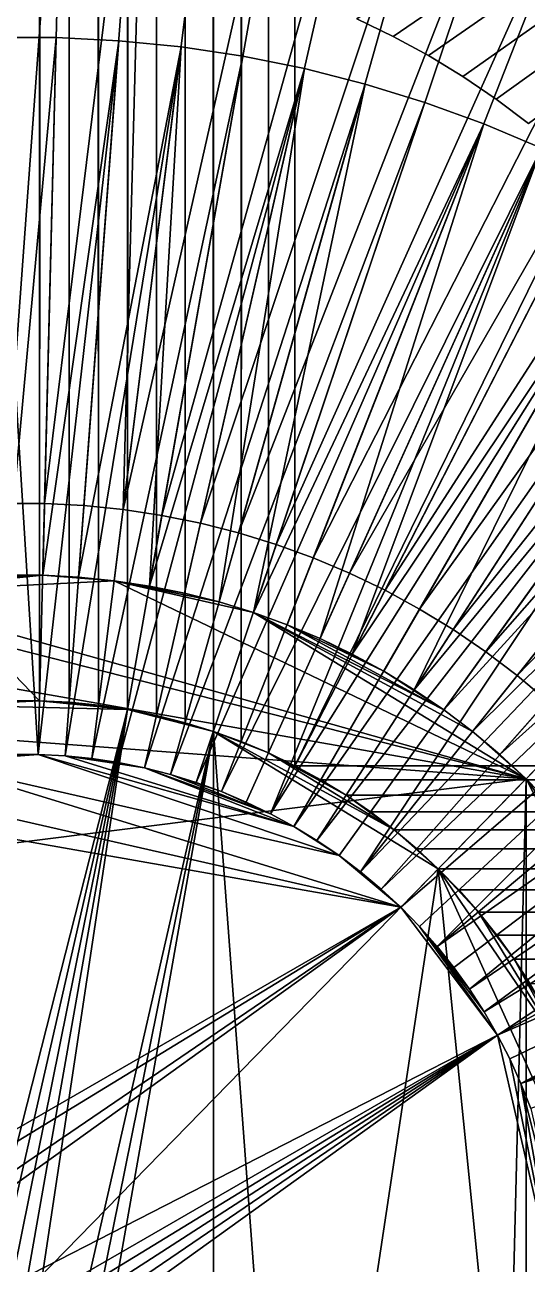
# Model space of a CAD drawing. Header units: millimetres. Extents: x 0 to 520, y -2 to 382.
# Drawn here: x 185 to 186.4, y 37.079 to 40.535 of the extents above; entities that cross this region are included whole.
import ezdxf

# ---------------------------------------------------------------- set-up
doc = ezdxf.new("R2010")
doc.units = ezdxf.units.MM

msp = doc.modelspace()

# ---------------------------------------------------------------- linework, layer by layer
at = {"layer": 'BRASS', "color": 52}
for points in [[(509.2, 369.2, 103), (10.8, 369.2, 103), (10.8, 10.8, 103)], [(509.2, 369.2, 103), (10.8, 10.8, 103), (509.2, 10.8, 103)], [(185.6786, 38.504, 86), (185.7527, 341.5317, 86), (185.7527, 38.4683, 86)], [(185.6786, 341.496, 86), (185.7527, 341.5317, 86), (185.6786, 38.504, 86)], [(185.7527, 341.5317, 86), (334.2473, 341.5317, 86), (185.7527, 38.4683, 86)], [(185.7527, 38.4683, 86), (334.2473, 341.5317, 86), (334.2473, 38.4683, 86)], [(185.6028, 38.5359, 86), (185.6786, 341.496, 86), (185.6786, 38.504, 86)], [(185.6028, 341.4641, 86), (185.6786, 341.496, 86), (185.6028, 38.5359, 86)], [(185.5255, 38.5641, 86), (185.6028, 341.4641, 86), (185.6028, 38.5359, 86)], [(185.5255, 341.4359, 86), (185.6028, 341.4641, 86), (185.5255, 38.5641, 86)], [(185.4469, 341.4117, 86), (185.5255, 341.4359, 86), (185.5255, 38.5641, 86)], [(185.2865, 341.3751, 86), (185.3672, 341.3914, 86), (185.2865, 38.6249, 86)], [(185.2865, 38.6249, 86), (185.3672, 341.3914, 86), (185.3672, 38.6086, 86)], [(185.3672, 341.3914, 86), (185.4469, 341.4117, 86), (185.4469, 38.5883, 86)], [(185.3672, 38.6086, 86), (185.3672, 341.3914, 86), (185.4469, 38.5883, 86)], [(185.4469, 38.5883, 86), (185.4469, 341.4117, 86), (185.5255, 38.5641, 86)], [(185.0411, 341.3505, 86), (185.1233, 341.3546, 86), (185.0411, 38.6495, 86)], [(185.0411, 38.6495, 86), (185.1233, 341.3546, 86), (185.1233, 38.6454, 86)], [(185.1233, 341.3546, 86), (185.2052, 341.3628, 86), (185.2052, 38.6372, 86)], [(185.1233, 38.6454, 86), (185.1233, 341.3546, 86), (185.2052, 38.6372, 86)], [(185.2052, 341.3628, 86), (185.2865, 341.3751, 86), (185.2865, 38.6249, 86)], [(185.2052, 38.6372, 86), (185.2052, 341.3628, 86), (185.2865, 38.6249, 86)], [(38.65, 190, 86), (185.0411, 341.3505, 86), (185.0411, 38.6495, 86)], [(38.6479, 189.9178, 86), (38.65, 190, 86), (185.0411, 38.6495, 86)], [(184.9589, 38.6495, 86), (38.6479, 189.9178, 86), (185.0411, 38.6495, 86)], [(184.9589, 38.6495, 92), (185.0411, 38.6495, 92), (184.7948, 38.6372, 92)], [(185.0411, 38.6495, 92), (185.2865, 38.6249, 92), (184.7948, 38.6372, 92)], [(185.0411, 38.6495, 86), (184.9589, 38.6495, 92), (184.9589, 38.6495, 86)], [(185.0411, 38.6495, 92), (184.9589, 38.6495, 92), (185.0411, 38.6495, 86)], [(185.1233, 38.6454, 86), (185.1233, 38.6454, 92), (185.0411, 38.6495, 86)], [(185.1233, 38.6454, 92), (185.0411, 38.6495, 92), (185.0411, 38.6495, 86)], [(185.1233, 38.6454, 92), (185.2052, 38.6372, 92), (185.0411, 38.6495, 92)], [(185.2052, 38.6372, 92), (185.2865, 38.6249, 92), (185.0411, 38.6495, 92)], [(185.2052, 38.6372, 86), (185.1233, 38.6454, 92), (185.1233, 38.6454, 86)], [(185.2052, 38.6372, 92), (185.1233, 38.6454, 92), (185.2052, 38.6372, 86)], [(184.7948, 38.6372, 92), (185.2865, 38.6249, 92), (184.4745, 35.4359, 92)], [(184.4745, 35.4359, 92), (185.2865, 38.6249, 92), (184.5531, 35.4117, 92)], [(184.5531, 35.4117, 92), (185.2865, 38.6249, 92), (184.6328, 35.3914, 92)], [(184.6328, 35.3914, 92), (185.2865, 38.6249, 92), (184.7135, 35.3751, 92)], [(184.7135, 35.3751, 92), (185.2865, 38.6249, 92), (184.7948, 35.3628, 92)], [(185.2865, 38.6249, 92), (185.5255, 38.5641, 92), (184.7948, 35.3628, 92)], [(185.2865, 38.6249, 86), (185.2052, 38.6372, 92), (185.2052, 38.6372, 86)], [(185.2865, 38.6249, 92), (185.2052, 38.6372, 92), (185.2865, 38.6249, 86)], [(185.3672, 38.6086, 86), (185.3672, 38.6086, 92), (185.2865, 38.6249, 86)], [(185.3672, 38.6086, 92), (185.2865, 38.6249, 92), (185.2865, 38.6249, 86)], [(185.3672, 38.6086, 92), (185.5255, 38.5641, 92), (185.2865, 38.6249, 92)], [(185.4469, 38.5883, 86), (185.3672, 38.6086, 92), (185.3672, 38.6086, 86)], [(185.4469, 38.5883, 92), (185.3672, 38.6086, 92), (185.4469, 38.5883, 86)], [(185.4469, 38.5883, 92), (185.5255, 38.5641, 92), (185.3672, 38.6086, 92)], [(185.5255, 38.5641, 86), (185.4469, 38.5883, 92), (185.4469, 38.5883, 86)], [(185.5255, 38.5641, 92), (185.4469, 38.5883, 92), (185.5255, 38.5641, 86)], [(184.7948, 35.3628, 92), (185.5255, 38.5641, 92), (184.8767, 35.3546, 92)], [(184.8767, 35.3546, 92), (185.5255, 38.5641, 92), (184.9589, 35.3505, 92)], [(184.9589, 35.3505, 92), (185.5255, 38.5641, 92), (185.5255, 35.4359, 92)], [(185.6028, 38.5359, 86), (185.6028, 38.5359, 92), (185.5255, 38.5641, 86)], [(185.6028, 38.5359, 92), (185.5255, 38.5641, 92), (185.5255, 38.5641, 86)], [(185.5255, 35.4359, 92), (185.5255, 38.5641, 92), (185.7527, 35.5317, 92)], [(185.6028, 38.5359, 92), (185.6786, 38.504, 92), (185.5255, 38.5641, 92)], [(185.6786, 38.504, 92), (186.0288, 38.29, 92), (185.5255, 38.5641, 92)], [(185.5255, 38.5641, 92), (186.1521, 38.1812, 92), (185.7527, 35.5317, 92)], [(186.0288, 38.29, 92), (186.1521, 38.1812, 92), (185.5255, 38.5641, 92)], [(185.6786, 38.504, 86), (185.6028, 38.5359, 92), (185.6028, 38.5359, 86)], [(185.6786, 38.504, 92), (185.6028, 38.5359, 92), (185.6786, 38.504, 86)], [(185.7527, 38.4683, 86), (185.7527, 38.4683, 92), (185.6786, 38.504, 86)], [(185.7527, 38.4683, 92), (185.6786, 38.504, 92), (185.6786, 38.504, 86)], [(185.7527, 38.4683, 92), (185.8952, 38.386, 92), (185.6786, 38.504, 92)], [(185.8952, 38.386, 92), (186.0288, 38.29, 92), (185.6786, 38.504, 92)], [(185.7527, 38.4683, 86), (334.2473, 38.4683, 86), (185.825, 38.4289, 86)], [(185.825, 38.4289, 92), (185.7527, 38.4683, 92), (185.825, 38.4289, 86)], [(185.825, 38.4289, 86), (185.7527, 38.4683, 92), (185.7527, 38.4683, 86)], [(185.825, 38.4289, 92), (185.8952, 38.386, 92), (185.7527, 38.4683, 92)], [(185.825, 38.4289, 86), (334.2473, 38.4683, 86), (334.175, 38.4289, 86)], [(185.825, 38.4289, 86), (334.175, 38.4289, 86), (185.8952, 38.386, 86)], [(185.8952, 38.386, 92), (185.825, 38.4289, 92), (185.8952, 38.386, 86)], [(185.8952, 38.386, 86), (185.825, 38.4289, 92), (185.825, 38.4289, 86)], [(185.8952, 38.386, 86), (334.175, 38.4289, 86), (334.1048, 38.386, 86)], [(185.8952, 38.386, 86), (334.1048, 38.386, 86), (185.9632, 38.3397, 86)], [(185.9632, 38.3397, 92), (185.8952, 38.386, 92), (185.9632, 38.3397, 86)], [(185.9632, 38.3397, 86), (185.8952, 38.386, 92), (185.8952, 38.386, 86)], [(185.9632, 38.3397, 92), (186.0288, 38.29, 92), (185.8952, 38.386, 92)], [(185.9632, 38.3397, 86), (334.1048, 38.386, 86), (334.0368, 38.3397, 86)], [(185.9632, 38.3397, 86), (334.0368, 38.3397, 86), (186.0288, 38.29, 86)], [(186.0288, 38.29, 92), (185.9632, 38.3397, 92), (186.0288, 38.29, 86)], [(186.0288, 38.29, 86), (185.9632, 38.3397, 92), (185.9632, 38.3397, 86)], [(186.0288, 38.29, 86), (334.0368, 38.3397, 86), (333.9712, 38.29, 86)], [(186.0288, 38.29, 86), (333.9712, 38.29, 86), (186.0918, 38.2371, 86)], [(186.0918, 38.2371, 92), (186.0288, 38.29, 92), (186.0918, 38.2371, 86)], [(186.0918, 38.2371, 86), (186.0288, 38.29, 92), (186.0288, 38.29, 86)], [(186.0918, 38.2371, 92), (186.1521, 38.1812, 92), (186.0288, 38.29, 92)], [(186.0918, 38.2371, 86), (333.9712, 38.29, 86), (333.9082, 38.2371, 86)], [(186.0918, 38.2371, 86), (333.9082, 38.2371, 86), (186.1521, 38.1812, 86)], [(186.1521, 38.1812, 92), (186.0918, 38.2371, 92), (186.1521, 38.1812, 86)], [(186.1521, 38.1812, 86), (186.0918, 38.2371, 92), (186.0918, 38.2371, 86)], [(186.1521, 38.1812, 86), (333.9082, 38.2371, 86), (333.8479, 38.1812, 86)], [(185.7527, 35.5317, 92), (186.1521, 38.1812, 92), (186.3633, 36.0705, 92)], [(186.1521, 38.1812, 86), (333.8479, 38.1812, 86), (186.2095, 38.1223, 86)], [(186.2095, 38.1223, 92), (186.1521, 38.1812, 92), (186.2095, 38.1223, 86)], [(186.2095, 38.1223, 86), (186.1521, 38.1812, 92), (186.1521, 38.1812, 86)], [(186.264, 38.0606, 92), (186.1521, 38.1812, 92), (186.2095, 38.1223, 92)], [(186.3633, 36.0705, 92), (186.1521, 38.1812, 92), (186.6479, 37.0822, 92)], [(186.6479, 37.0822, 92), (186.1521, 38.1812, 92), (186.5204, 37.6409, 92)], [(186.5204, 37.6409, 92), (186.1521, 38.1812, 92), (186.264, 38.0606, 92)], [(186.2095, 38.1223, 86), (333.8479, 38.1812, 86), (333.7905, 38.1223, 86)], [(186.2095, 38.1223, 86), (333.736, 38.0606, 86), (186.264, 38.0606, 86)], [(186.2095, 38.1223, 86), (333.7905, 38.1223, 86), (333.736, 38.0606, 86)], [(186.264, 38.0606, 92), (186.2095, 38.1223, 92), (186.264, 38.0606, 86)], [(186.264, 38.0606, 86), (186.2095, 38.1223, 92), (186.2095, 38.1223, 86)], [(186.264, 38.0606, 86), (333.736, 38.0606, 86), (186.3153, 37.9963, 86)], [(186.3153, 37.9963, 92), (186.264, 38.0606, 92), (186.3153, 37.9963, 86)], [(186.3153, 37.9963, 86), (186.264, 38.0606, 92), (186.264, 38.0606, 86)], [(186.3633, 37.9295, 92), (186.264, 38.0606, 92), (186.3153, 37.9963, 92)], [(186.5204, 37.6409, 92), (186.264, 38.0606, 92), (186.3633, 37.9295, 92)], [(186.3153, 37.9963, 86), (333.736, 38.0606, 86), (333.6847, 37.9963, 86)], [(186.3153, 37.9963, 86), (333.6847, 37.9963, 86), (186.3633, 37.9295, 86)], [(186.3633, 37.9295, 86), (186.3633, 37.9295, 92), (186.3153, 37.9963, 86)], [(186.3633, 37.9295, 92), (186.3153, 37.9963, 92), (186.3153, 37.9963, 86)], [(186.3633, 37.9295, 86), (333.6847, 37.9963, 86), (333.6367, 37.9295, 86)], [(186.3633, 37.9295, 86), (333.6367, 37.9295, 86), (186.4079, 37.8604, 86)], [(186.4079, 37.8604, 92), (186.3633, 37.9295, 92), (186.4079, 37.8604, 86)], [(186.4079, 37.8604, 86), (186.3633, 37.9295, 92), (186.3633, 37.9295, 86)], [(186.4491, 37.7891, 92), (186.3633, 37.9295, 92), (186.4079, 37.8604, 92)], [(186.5204, 37.6409, 92), (186.3633, 37.9295, 92), (186.4491, 37.7891, 92)], [(186.3633, 36.0705, 92), (186.6479, 37.0822, 92), (186.4866, 36.2841, 92)]]:
    msp.add_3dface(points, dxfattribs=at)
at = {"layer": 'STEEL', "color": 8}
for points in [[(185.9254, 40.5509, 83), (197, 48, 83), (186.0265, 40.5022, 83)], [(197, 48, 86), (185.9254, 40.5509, 86), (186.0265, 40.5022, 86)], [(186.0265, 40.5022, 83), (197, 48, 83), (186.125, 40.4486, 83)], [(197, 48, 86), (186.0265, 40.5022, 86), (186.125, 40.4486, 86)], [(186.125, 40.4486, 83), (197, 48, 83), (186.2207, 40.3901, 83)], [(197, 48, 86), (186.125, 40.4486, 86), (186.2207, 40.3901, 86)], [(186.2207, 40.3901, 83), (197, 48, 83), (186.3134, 40.3269, 83)], [(197, 48, 86), (186.2207, 40.3901, 86), (186.3134, 40.3269, 86)], [(186.3134, 40.3269, 83), (197, 48, 83), (186.4029, 40.2591, 83)], [(197, 48, 86), (186.3134, 40.3269, 86), (186.4029, 40.2591, 86)], [(185.1122, 41.4986, 83), (184.8878, 41.4986, 83), (184.9452, 39.1993, 83)], [(184.8878, 41.4986, 82), (185.1122, 41.4986, 82), (184.9452, 39.1993, 82)], [(185.1122, 41.4986, 83), (184.9452, 39.1993, 83), (185.0548, 39.1993, 83)], [(184.9452, 39.1993, 82), (185.1122, 41.4986, 82), (185.0548, 39.1993, 82)], [(185.3363, 41.4874, 83), (185.1122, 41.4986, 83), (185.0548, 39.1993, 83)], [(185.1122, 41.4986, 82), (185.3363, 41.4874, 82), (185.0548, 39.1993, 82)], [(185.3363, 41.4874, 83), (185.0548, 39.1993, 83), (185.1644, 39.1938, 83)], [(185.0548, 39.1993, 82), (185.3363, 41.4874, 82), (185.1644, 39.1938, 82)], [(185.3363, 41.4874, 83), (185.1644, 39.1938, 83), (185.2736, 39.1829, 83)], [(185.1644, 39.1938, 82), (185.3363, 41.4874, 82), (185.2736, 39.1829, 82)], [(185.5595, 41.4651, 83), (185.3363, 41.4874, 83), (185.2736, 39.1829, 83)], [(185.3363, 41.4874, 82), (185.5595, 41.4651, 82), (185.2736, 39.1829, 82)], [(185.7814, 41.4316, 83), (185.5595, 41.4651, 83), (185.2736, 39.1829, 83)], [(185.5595, 41.4651, 82), (185.7814, 41.4316, 82), (185.2736, 39.1829, 82)], [(185.7814, 41.4316, 83), (185.2736, 39.1829, 83), (185.382, 39.1666, 83)], [(185.2736, 39.1829, 82), (185.7814, 41.4316, 82), (185.382, 39.1666, 82)], [(186.0013, 41.3872, 83), (185.7814, 41.4316, 83), (185.382, 39.1666, 83)], [(185.7814, 41.4316, 82), (186.0013, 41.3872, 82), (185.382, 39.1666, 82)], [(186.0013, 41.3872, 83), (185.382, 39.1666, 83), (185.4895, 39.1448, 83)], [(185.382, 39.1666, 82), (186.0013, 41.3872, 82), (185.4895, 39.1448, 82)], [(186.2188, 41.3318, 83), (186.0013, 41.3872, 83), (185.4895, 39.1448, 83)], [(186.0013, 41.3872, 82), (186.2188, 41.3318, 82), (185.4895, 39.1448, 82)], [(186.2188, 41.3318, 83), (185.4895, 39.1448, 83), (185.5958, 39.1178, 83)], [(185.4895, 39.1448, 82), (186.2188, 41.3318, 82), (185.5958, 39.1178, 82)], [(186.4332, 41.2657, 83), (186.2188, 41.3318, 83), (185.5958, 39.1178, 83)], [(186.2188, 41.3318, 82), (186.4332, 41.2657, 82), (185.5958, 39.1178, 82)], [(186.4332, 41.2657, 83), (185.5958, 39.1178, 83), (185.7007, 39.0854, 83)], [(185.5958, 39.1178, 82), (186.4332, 41.2657, 82), (185.7007, 39.0854, 82)], [(186.644, 41.1889, 83), (186.4332, 41.2657, 83), (185.7007, 39.0854, 83)], [(186.4332, 41.2657, 82), (186.644, 41.1889, 82), (185.7007, 39.0854, 82)], [(186.644, 41.1889, 83), (185.7007, 39.0854, 83), (185.8038, 39.0479, 83)], [(185.7007, 39.0854, 82), (186.644, 41.1889, 82), (185.8038, 39.0479, 82)], [(186.8508, 41.1018, 83), (186.644, 41.1889, 83), (185.8038, 39.0479, 83)], [(186.644, 41.1889, 82), (186.8508, 41.1018, 82), (185.8038, 39.0479, 82)], [(186.8508, 41.1018, 83), (185.8038, 39.0479, 83), (185.9048, 39.0053, 83)], [(185.8038, 39.0479, 82), (186.8508, 41.1018, 82), (185.9048, 39.0053, 82)], [(187.0529, 41.0044, 83), (186.8508, 41.1018, 83), (185.9048, 39.0053, 83)], [(186.8508, 41.1018, 82), (187.0529, 41.0044, 82), (185.9048, 39.0053, 82)], [(187.0529, 41.0044, 83), (185.9048, 39.0053, 83), (186.0037, 38.9577, 83)], [(185.9048, 39.0053, 82), (187.0529, 41.0044, 82), (186.0037, 38.9577, 82)], [(187.25, 40.8971, 83), (187.0529, 41.0044, 83), (186.0037, 38.9577, 83)], [(187.0529, 41.0044, 82), (187.25, 40.8971, 82), (186.0037, 38.9577, 82)], [(187.25, 40.8971, 83), (186.0037, 38.9577, 83), (186.1, 38.9053, 83)], [(186.0037, 38.9577, 82), (187.25, 40.8971, 82), (186.1, 38.9053, 82)], [(187.4415, 40.7801, 83), (187.25, 40.8971, 83), (186.1, 38.9053, 83)], [(187.25, 40.8971, 82), (187.4415, 40.7801, 82), (186.1, 38.9053, 82)], [(187.4415, 40.7801, 83), (186.1, 38.9053, 83), (186.1936, 38.8481, 83)], [(186.1, 38.9053, 82), (187.4415, 40.7801, 82), (186.1936, 38.8481, 82)], [(187.6268, 40.6537, 83), (187.4415, 40.7801, 83), (186.1936, 38.8481, 83)], [(187.4415, 40.7801, 82), (187.6268, 40.6537, 82), (186.1936, 38.8481, 82)], [(187.6268, 40.6537, 83), (186.1936, 38.8481, 83), (186.2842, 38.7863, 83)], [(186.1936, 38.8481, 82), (187.6268, 40.6537, 82), (186.2842, 38.7863, 82)], [(187.8057, 40.5182, 83), (187.6268, 40.6537, 83), (186.2842, 38.7863, 83)], [(187.6268, 40.6537, 82), (187.8057, 40.5182, 82), (186.2842, 38.7863, 82)], [(186.0265, 40.5022, 83), (186.0265, 40.5022, 86), (185.9254, 40.5509, 83)], [(186.0265, 40.5022, 86), (185.9254, 40.5509, 86), (185.9254, 40.5509, 83)], [(187.8057, 40.5182, 83), (186.2842, 38.7863, 83), (186.3717, 38.72, 83)], [(186.2842, 38.7863, 82), (187.8057, 40.5182, 82), (186.3717, 38.72, 82)], [(187.9776, 40.374, 83), (187.8057, 40.5182, 83), (186.3717, 38.72, 83)], [(187.8057, 40.5182, 82), (187.9776, 40.374, 82), (186.3717, 38.72, 82)], [(185.0873, 40.4989, 82), (184.9127, 40.4989, 82), (184.9501, 38.9994, 82)], [(184.9127, 40.4989, 82), (185.0873, 40.4989, 78.5), (184.9127, 40.4989, 78.5)], [(184.9127, 40.4989, 82), (185.0873, 40.4989, 82), (185.0873, 40.4989, 78.5)], [(184.9626, 38.4995, 78.5), (184.9127, 40.4989, 78.5), (185.0374, 38.4995, 78.5)], [(184.9127, 40.4989, 78.5), (185.0873, 40.4989, 78.5), (185.0374, 38.4995, 78.5)], [(185.0873, 40.4989, 82), (184.9501, 38.9994, 82), (185.0499, 38.9994, 82)], [(185.0873, 40.4989, 78.5), (185.2616, 40.4902, 78.5), (185.0374, 38.4995, 78.5)], [(185.0374, 38.4995, 78.5), (185.2616, 40.4902, 78.5), (185.1121, 38.4958, 78.5)], [(185.2616, 40.4902, 82), (185.0873, 40.4989, 82), (185.0499, 38.9994, 82)], [(185.2616, 40.4902, 82), (185.0499, 38.9994, 82), (185.1495, 38.9944, 82)], [(185.0873, 40.4989, 82), (185.2616, 40.4902, 78.5), (185.0873, 40.4989, 78.5)], [(185.0873, 40.4989, 82), (185.2616, 40.4902, 82), (185.2616, 40.4902, 78.5)], [(185.2616, 40.4902, 78.5), (185.4352, 40.4728, 78.5), (185.1121, 38.4958, 78.5)], [(185.1121, 38.4958, 78.5), (185.4352, 40.4728, 78.5), (185.1865, 38.4884, 78.5)], [(185.4352, 40.4728, 82), (185.2616, 40.4902, 82), (185.1495, 38.9944, 82)], [(185.4352, 40.4728, 82), (185.1495, 38.9944, 82), (185.2487, 38.9845, 82)], [(185.4352, 40.4728, 78.5), (185.6078, 40.4468, 78.5), (185.1865, 38.4884, 78.5)], [(185.4352, 40.4728, 82), (185.2487, 38.9845, 82), (185.3473, 38.9696, 82)], [(185.4352, 40.4728, 82), (185.4352, 40.4728, 78.5), (185.2616, 40.4902, 78.5)], [(185.2616, 40.4902, 82), (185.4352, 40.4728, 82), (185.2616, 40.4902, 78.5)], [(185.6078, 40.4468, 82), (185.4352, 40.4728, 82), (185.3473, 38.9696, 82)], [(185.4352, 40.4728, 82), (185.6078, 40.4468, 78.5), (185.4352, 40.4728, 78.5)], [(185.4352, 40.4728, 82), (185.6078, 40.4468, 82), (185.6078, 40.4468, 78.5)], [(186.125, 40.4486, 86), (186.0265, 40.5022, 86), (186.125, 40.4486, 83)], [(186.125, 40.4486, 83), (186.0265, 40.5022, 86), (186.0265, 40.5022, 83)], [(185.1865, 38.4884, 78.5), (185.6078, 40.4468, 78.5), (185.2605, 38.4772, 78.5)], [(185.6078, 40.4468, 78.5), (185.7788, 40.4122, 78.5), (185.2605, 38.4772, 78.5)], [(185.7788, 40.4122, 82), (185.6078, 40.4468, 82), (185.3473, 38.9696, 82)], [(185.6078, 40.4468, 82), (185.7788, 40.4122, 78.5), (185.6078, 40.4468, 78.5)], [(185.6078, 40.4468, 82), (185.7788, 40.4122, 82), (185.7788, 40.4122, 78.5)], [(186.2207, 40.3901, 86), (186.125, 40.4486, 86), (186.2207, 40.3901, 83)], [(186.2207, 40.3901, 83), (186.125, 40.4486, 86), (186.125, 40.4486, 83)], [(185.2605, 38.4772, 78.5), (185.7788, 40.4122, 78.5), (185.3338, 38.4624, 78.5)], [(185.7788, 40.4122, 78.5), (185.9479, 40.3692, 78.5), (185.3338, 38.4624, 78.5)], [(185.7788, 40.4122, 82), (185.3473, 38.9696, 82), (185.445, 38.9499, 82)], [(185.7788, 40.4122, 82), (185.445, 38.9499, 82), (185.5417, 38.9252, 82)], [(185.9479, 40.3692, 82), (185.7788, 40.4122, 82), (185.5417, 38.9252, 82)], [(185.7788, 40.4122, 82), (185.9479, 40.3692, 78.5), (185.7788, 40.4122, 78.5)], [(185.7788, 40.4122, 82), (185.9479, 40.3692, 82), (185.9479, 40.3692, 78.5)], [(185.3338, 38.4624, 78.5), (185.9479, 40.3692, 78.5), (185.4063, 38.4439, 78.5)], [(185.9479, 40.3692, 78.5), (186.1147, 40.3177, 78.5), (185.4063, 38.4439, 78.5)], [(185.9479, 40.3692, 82), (185.5417, 38.9252, 82), (185.637, 38.8959, 82)], [(186.1147, 40.3177, 82), (185.9479, 40.3692, 82), (185.637, 38.8959, 82)], [(185.9479, 40.3692, 82), (186.1147, 40.3177, 78.5), (185.9479, 40.3692, 78.5)], [(185.9479, 40.3692, 82), (186.1147, 40.3177, 82), (186.1147, 40.3177, 78.5)], [(186.3134, 40.3269, 86), (186.2207, 40.3901, 86), (186.3134, 40.3269, 83)], [(186.3134, 40.3269, 83), (186.2207, 40.3901, 86), (186.2207, 40.3901, 83)], [(187.9776, 40.374, 83), (186.3717, 38.72, 83), (186.4557, 38.6495, 83)], [(186.3717, 38.72, 82), (187.9776, 40.374, 82), (186.4557, 38.6495, 82)], [(185.4063, 38.4439, 78.5), (186.1147, 40.3177, 78.5), (185.4777, 38.4219, 78.5)], [(186.1147, 40.3177, 78.5), (186.2787, 40.2581, 78.5), (185.4777, 38.4219, 78.5)], [(186.2787, 40.2581, 82), (186.1147, 40.3177, 82), (185.637, 38.8959, 82)], [(186.2787, 40.2581, 82), (186.2787, 40.2581, 78.5), (186.1147, 40.3177, 78.5)], [(186.1147, 40.3177, 82), (186.2787, 40.2581, 82), (186.1147, 40.3177, 78.5)], [(186.4029, 40.2591, 86), (186.3134, 40.3269, 86), (186.4029, 40.2591, 83)], [(186.4029, 40.2591, 83), (186.3134, 40.3269, 86), (186.3134, 40.3269, 83)], [(185.4777, 38.4219, 78.5), (186.2787, 40.2581, 78.5), (185.548, 38.3963, 78.5)], [(186.2787, 40.2581, 78.5), (186.4395, 40.1903, 78.5), (185.548, 38.3963, 78.5)], [(186.2787, 40.2581, 82), (185.637, 38.8959, 82), (185.7307, 38.8617, 82)], [(186.2787, 40.2581, 82), (185.7307, 38.8617, 82), (185.8226, 38.823, 82)], [(186.4395, 40.1903, 82), (186.2787, 40.2581, 82), (185.8226, 38.823, 82)], [(186.4395, 40.1903, 82), (186.4395, 40.1903, 78.5), (186.2787, 40.2581, 78.5)], [(186.2787, 40.2581, 82), (186.4395, 40.1903, 82), (186.2787, 40.2581, 78.5)], [(185.548, 38.3963, 78.5), (186.4395, 40.1903, 78.5), (185.6169, 38.3673, 78.5)], [(185.6169, 38.3673, 78.5), (186.4395, 40.1903, 78.5), (185.6843, 38.3348, 78.5)], [(186.4395, 40.1903, 78.5), (186.5967, 40.1146, 78.5), (185.6843, 38.3348, 78.5)], [(186.4395, 40.1903, 82), (185.8226, 38.823, 82), (185.9124, 38.7797, 82)], [(186.5967, 40.1146, 82), (186.4395, 40.1903, 82), (185.9124, 38.7797, 82)], [(186.5967, 40.1146, 78.5), (186.75, 40.0311, 78.5), (185.6843, 38.3348, 78.5)], [(186.75, 40.0311, 82), (186.5967, 40.1146, 82), (185.9124, 38.7797, 82)], [(185.6843, 38.3348, 78.5), (186.75, 40.0311, 78.5), (185.75, 38.299, 78.5)], [(186.75, 40.0311, 78.5), (186.8989, 39.9401, 78.5), (185.75, 38.299, 78.5)], [(186.75, 40.0311, 82), (185.9124, 38.7797, 82), (186, 38.7321, 82)], [(186.75, 40.0311, 82), (186, 38.7321, 82), (186.0851, 38.6801, 82)], [(186.8989, 39.9401, 82), (186.75, 40.0311, 82), (186.0851, 38.6801, 82)], [(185.75, 38.299, 78.5), (186.8989, 39.9401, 78.5), (185.8138, 38.26, 78.5)], [(186.8989, 39.9401, 78.5), (187.0431, 39.8418, 78.5), (185.8138, 38.26, 78.5)], [(187.0431, 39.8418, 82), (186.8989, 39.9401, 82), (186.0851, 38.6801, 82)], [(185.8138, 38.26, 78.5), (187.0431, 39.8418, 78.5), (185.8756, 38.2179, 78.5)], [(185.8756, 38.2179, 78.5), (187.0431, 39.8418, 78.5), (185.9352, 38.1727, 78.5)], [(187.0431, 39.8418, 78.5), (187.1822, 39.7364, 78.5), (185.9352, 38.1727, 78.5)], [(187.0431, 39.8418, 82), (186.0851, 38.6801, 82), (186.1675, 38.6239, 82)], [(187.1822, 39.7364, 82), (187.0431, 39.8418, 82), (186.1675, 38.6239, 82)], [(187.1822, 39.7364, 78.5), (187.3159, 39.6242, 78.5), (185.9352, 38.1727, 78.5)], [(187.1822, 39.7364, 82), (186.1675, 38.6239, 82), (186.247, 38.5637, 82)], [(187.3159, 39.6242, 82), (187.1822, 39.7364, 82), (186.247, 38.5637, 82)], [(185.9352, 38.1727, 78.5), (187.3159, 39.6242, 78.5), (185.9925, 38.1247, 78.5)], [(187.3159, 39.6242, 78.5), (187.4438, 39.5055, 78.5), (185.9925, 38.1247, 78.5)], [(187.3159, 39.6242, 82), (186.247, 38.5637, 82), (186.3234, 38.4996, 82)], [(187.4438, 39.5055, 82), (187.3159, 39.6242, 82), (186.3234, 38.4996, 82)], [(185.9925, 38.1247, 78.5), (187.4438, 39.5055, 78.5), (186.0474, 38.0738, 78.5)], [(186.0474, 38.0738, 78.5), (187.4438, 39.5055, 78.5), (187.5657, 39.3806, 78.5)], [(187.4438, 39.5055, 82), (186.3234, 38.4996, 82), (186.3965, 38.4317, 82)], [(187.4438, 39.5055, 82), (186.3965, 38.4317, 82), (186.4661, 38.3603, 82)], [(186.0474, 38.0738, 78.5), (187.5657, 39.3806, 78.5), (186.0996, 38.0203, 78.5)], [(186.0996, 38.0203, 78.5), (187.5657, 39.3806, 78.5), (186.1491, 37.9642, 78.5)], [(186.1491, 37.9642, 78.5), (187.5657, 39.3806, 78.5), (187.6812, 39.2498, 78.5)], [(186.1491, 37.9642, 78.5), (187.6812, 39.2498, 78.5), (187.79, 39.1133, 78.5)], [(185.0548, 39.1993, 82), (184.9452, 39.1993, 83), (184.9452, 39.1993, 82)], [(185.0548, 39.1993, 83), (184.9452, 39.1993, 83), (185.0548, 39.1993, 82)], [(185.1644, 39.1938, 82), (185.0548, 39.1993, 83), (185.0548, 39.1993, 82)], [(185.1644, 39.1938, 83), (185.0548, 39.1993, 83), (185.1644, 39.1938, 82)], [(185.2736, 39.1829, 82), (185.1644, 39.1938, 83), (185.1644, 39.1938, 82)], [(185.2736, 39.1829, 83), (185.1644, 39.1938, 83), (185.2736, 39.1829, 82)], [(185.382, 39.1666, 82), (185.2736, 39.1829, 83), (185.2736, 39.1829, 82)], [(185.382, 39.1666, 83), (185.2736, 39.1829, 83), (185.382, 39.1666, 82)], [(185.4895, 39.1448, 82), (185.382, 39.1666, 83), (185.382, 39.1666, 82)], [(185.4895, 39.1448, 83), (185.382, 39.1666, 83), (185.4895, 39.1448, 82)], [(185.5958, 39.1178, 82), (185.4895, 39.1448, 83), (185.4895, 39.1448, 82)], [(185.5958, 39.1178, 83), (185.4895, 39.1448, 83), (185.5958, 39.1178, 82)], [(185.7007, 39.0854, 82), (185.5958, 39.1178, 83), (185.5958, 39.1178, 82)], [(185.7007, 39.0854, 83), (185.5958, 39.1178, 83), (185.7007, 39.0854, 82)], [(186.1491, 37.9642, 78.5), (187.79, 39.1133, 78.5), (186.1957, 37.9057, 78.5)], [(186.1957, 37.9057, 78.5), (187.79, 39.1133, 78.5), (186.2394, 37.845, 78.5)], [(186.2394, 37.845, 78.5), (187.79, 39.1133, 78.5), (187.8918, 38.9716, 78.5)], [(185.8038, 39.0479, 82), (185.7007, 39.0854, 83), (185.7007, 39.0854, 82)], [(185.8038, 39.0479, 83), (185.7007, 39.0854, 83), (185.8038, 39.0479, 82)], [(185.9048, 39.0053, 82), (185.8038, 39.0479, 83), (185.8038, 39.0479, 82)], [(185.9048, 39.0053, 83), (185.8038, 39.0479, 83), (185.9048, 39.0053, 82)], [(185.0499, 38.9994, 90), (184.6527, 38.9696, 90), (184.555, 38.9499, 90)], [(185.2487, 38.9845, 90), (185.0499, 38.9994, 90), (184.555, 38.9499, 90)], [(186.3965, 38.4317, 90), (185.2487, 38.9845, 90), (184.555, 38.9499, 90)], [(185.0499, 38.9994, 90), (184.7513, 38.9845, 90), (184.6527, 38.9696, 90)], [(185.0499, 38.9994, 90), (184.9501, 38.9994, 90), (184.7513, 38.9845, 90)], [(184.9501, 38.9994, 90), (185.0499, 38.9994, 82), (184.9501, 38.9994, 82)], [(184.9501, 38.9994, 90), (185.0499, 38.9994, 90), (185.0499, 38.9994, 82)], [(185.0499, 38.9994, 90), (185.1495, 38.9944, 82), (185.0499, 38.9994, 82)], [(185.0499, 38.9994, 90), (185.1495, 38.9944, 90), (185.1495, 38.9944, 82)], [(185.2487, 38.9845, 90), (185.1495, 38.9944, 90), (185.0499, 38.9994, 90)], [(185.1495, 38.9944, 90), (185.2487, 38.9845, 82), (185.1495, 38.9944, 82)], [(185.1495, 38.9944, 90), (185.2487, 38.9845, 90), (185.2487, 38.9845, 82)], [(185.2487, 38.9845, 90), (185.3473, 38.9696, 82), (185.2487, 38.9845, 82)], [(185.2487, 38.9845, 90), (185.3473, 38.9696, 90), (185.3473, 38.9696, 82)], [(185.445, 38.9499, 90), (185.3473, 38.9696, 90), (185.2487, 38.9845, 90)], [(185.5417, 38.9252, 90), (185.445, 38.9499, 90), (185.2487, 38.9845, 90)], [(185.637, 38.8959, 90), (185.5417, 38.9252, 90), (185.2487, 38.9845, 90)], [(186.3965, 38.4317, 90), (185.637, 38.8959, 90), (185.2487, 38.9845, 90)], [(186.0037, 38.9577, 82), (185.9048, 39.0053, 83), (185.9048, 39.0053, 82)], [(186.0037, 38.9577, 83), (185.9048, 39.0053, 83), (186.0037, 38.9577, 82)], [(186.3965, 38.4317, 90), (184.555, 38.9499, 90), (184.4583, 38.9252, 90)], [(185.3473, 38.9696, 90), (185.445, 38.9499, 82), (185.3473, 38.9696, 82)], [(185.3473, 38.9696, 90), (185.445, 38.9499, 90), (185.445, 38.9499, 82)], [(185.445, 38.9499, 90), (185.5417, 38.9252, 82), (185.445, 38.9499, 82)], [(185.445, 38.9499, 90), (185.5417, 38.9252, 90), (185.5417, 38.9252, 82)], [(186.1, 38.9053, 83), (186.0037, 38.9577, 83), (186.1, 38.9053, 82)], [(186.1, 38.9053, 82), (186.0037, 38.9577, 83), (186.0037, 38.9577, 82)], [(186.2394, 37.845, 78.5), (187.8918, 38.9716, 78.5), (186.2799, 37.7822, 78.5)], [(186.2799, 37.7822, 78.5), (187.8918, 38.9716, 78.5), (187.9865, 38.825, 78.5)], [(186.3965, 38.4317, 90), (184.4583, 38.9252, 90), (184.1774, 38.823, 90)], [(185.5417, 38.9252, 90), (185.637, 38.8959, 82), (185.5417, 38.9252, 82)], [(185.5417, 38.9252, 90), (185.637, 38.8959, 90), (185.637, 38.8959, 82)], [(185.637, 38.8959, 90), (185.7307, 38.8617, 82), (185.637, 38.8959, 82)], [(185.637, 38.8959, 90), (185.7307, 38.8617, 90), (185.7307, 38.8617, 82)], [(186.1675, 38.6239, 90), (185.7307, 38.8617, 90), (185.637, 38.8959, 90)], [(186.247, 38.5637, 90), (186.1675, 38.6239, 90), (185.637, 38.8959, 90)], [(186.3965, 38.4317, 90), (186.247, 38.5637, 90), (185.637, 38.8959, 90)], [(186.1936, 38.8481, 82), (186.1936, 38.8481, 83), (186.1, 38.9053, 82)], [(186.1936, 38.8481, 83), (186.1, 38.9053, 83), (186.1, 38.9053, 82)], [(185.7307, 38.8617, 90), (185.8226, 38.823, 82), (185.7307, 38.8617, 82)], [(185.7307, 38.8617, 90), (185.8226, 38.823, 90), (185.8226, 38.823, 82)], [(186, 38.7321, 90), (185.8226, 38.823, 90), (185.7307, 38.8617, 90)], [(186.1675, 38.6239, 90), (186, 38.7321, 90), (185.7307, 38.8617, 90)], [(186.2842, 38.7863, 82), (186.2842, 38.7863, 83), (186.1936, 38.8481, 82)], [(186.2842, 38.7863, 83), (186.1936, 38.8481, 83), (186.1936, 38.8481, 82)], [(186.3965, 38.4317, 90), (184.1774, 38.823, 90), (183.8325, 38.6239, 90)], [(185.8226, 38.823, 90), (185.9124, 38.7797, 82), (185.8226, 38.823, 82)], [(185.8226, 38.823, 90), (185.9124, 38.7797, 90), (185.9124, 38.7797, 82)], [(186, 38.7321, 90), (185.9124, 38.7797, 90), (185.8226, 38.823, 90)], [(186.2799, 37.7822, 78.5), (187.9865, 38.825, 78.5), (186.3173, 37.7174, 78.5)], [(186.3173, 37.7174, 78.5), (187.9865, 38.825, 78.5), (188.0738, 38.6739, 78.5)], [(185.9124, 38.7797, 90), (186, 38.7321, 90), (186, 38.7321, 82)], [(185.9124, 38.7797, 90), (186, 38.7321, 82), (185.9124, 38.7797, 82)], [(186.3717, 38.72, 83), (186.2842, 38.7863, 83), (186.3717, 38.72, 82)], [(186.3717, 38.72, 82), (186.2842, 38.7863, 83), (186.2842, 38.7863, 82)], [(186.0851, 38.6801, 90), (186.0851, 38.6801, 82), (186, 38.7321, 82)], [(186, 38.7321, 90), (186.0851, 38.6801, 90), (186, 38.7321, 82)], [(186.1675, 38.6239, 90), (186.0851, 38.6801, 90), (186, 38.7321, 90)], [(186.4557, 38.6495, 83), (186.3717, 38.72, 83), (186.4557, 38.6495, 82)], [(186.4557, 38.6495, 82), (186.3717, 38.72, 83), (186.3717, 38.72, 82)], [(186.1675, 38.6239, 90), (186.1675, 38.6239, 82), (186.0851, 38.6801, 82)], [(186.0851, 38.6801, 90), (186.1675, 38.6239, 90), (186.0851, 38.6801, 82)], [(186.3173, 37.7174, 78.5), (188.0738, 38.6739, 78.5), (188.1534, 38.5186, 78.5)], [(186.3965, 38.4317, 90), (183.8325, 38.6239, 90), (183.2934, 38.0429, 90)], [(186.1675, 38.6239, 90), (186.247, 38.5637, 90), (186.247, 38.5637, 82)], [(186.1675, 38.6239, 90), (186.247, 38.5637, 82), (186.1675, 38.6239, 82)], [(186.247, 38.5637, 90), (186.3234, 38.4996, 90), (186.3234, 38.4996, 82)], [(186.247, 38.5637, 90), (186.3234, 38.4996, 82), (186.247, 38.5637, 82)], [(186.3965, 38.4317, 90), (186.3234, 38.4996, 90), (186.247, 38.5637, 90)], [(186.3173, 37.7174, 78.5), (188.1534, 38.5186, 78.5), (186.3515, 37.6508, 78.5)], [(186.3515, 37.6508, 78.5), (188.1534, 38.5186, 78.5), (186.3822, 37.5827, 78.5)], [(186.3822, 37.5827, 78.5), (188.1534, 38.5186, 78.5), (188.2252, 38.3595, 78.5)], [(184.7395, 38.4772, 80.4), (186.0474, 38.0738, 80.4), (184.5223, 38.4219, 80.4)], [(184.9626, 38.4995, 80.4), (185.0374, 38.4995, 80.4), (184.7395, 38.4772, 80.4)], [(185.0374, 38.4995, 80.4), (185.8756, 38.2179, 80.4), (184.7395, 38.4772, 80.4)], [(185.8756, 38.2179, 80.4), (186.0474, 38.0738, 80.4), (184.7395, 38.4772, 80.4)], [(185.0374, 38.4995, 78.5), (185.0374, 38.4995, 80.4), (184.9626, 38.4995, 78.5)], [(185.0374, 38.4995, 80.4), (184.9626, 38.4995, 80.4), (184.9626, 38.4995, 78.5)], [(185.1121, 38.4958, 78.5), (185.0374, 38.4995, 80.4), (185.0374, 38.4995, 78.5)], [(185.1121, 38.4958, 80.4), (185.0374, 38.4995, 80.4), (185.1121, 38.4958, 78.5)], [(185.1121, 38.4958, 80.4), (185.75, 38.299, 80.4), (185.0374, 38.4995, 80.4)], [(185.75, 38.299, 80.4), (185.8756, 38.2179, 80.4), (185.0374, 38.4995, 80.4)], [(185.1865, 38.4884, 78.5), (185.1121, 38.4958, 80.4), (185.1121, 38.4958, 78.5)], [(185.1865, 38.4884, 80.4), (185.1121, 38.4958, 80.4), (185.1865, 38.4884, 78.5)], [(185.1865, 38.4884, 80.4), (185.3338, 38.4624, 80.4), (185.1121, 38.4958, 80.4)], [(185.3338, 38.4624, 80.4), (185.75, 38.299, 80.4), (185.1121, 38.4958, 80.4)], [(185.2605, 38.4772, 78.5), (185.2605, 38.4772, 80.4), (185.1865, 38.4884, 78.5)], [(185.2605, 38.4772, 80.4), (185.1865, 38.4884, 80.4), (185.1865, 38.4884, 78.5)], [(185.2605, 38.4772, 80.4), (185.3338, 38.4624, 80.4), (185.1865, 38.4884, 80.4)], [(185.3338, 38.4624, 78.5), (185.2605, 38.4772, 80.4), (185.2605, 38.4772, 78.5)], [(185.3338, 38.4624, 80.4), (185.2605, 38.4772, 80.4), (185.3338, 38.4624, 78.5)], [(186.3234, 38.4996, 90), (186.3965, 38.4317, 90), (186.3965, 38.4317, 82)], [(186.3234, 38.4996, 90), (186.3965, 38.4317, 82), (186.3234, 38.4996, 82)], [(186.3965, 38.4317, 90), (183.2934, 38.0429, 90), (183.6035, 35.5683, 90)], [(186.3965, 38.4317, 90), (183.6035, 35.5683, 90), (186.3234, 35.5004, 90)], [(185.4063, 38.4439, 78.5), (185.3338, 38.4624, 80.4), (185.3338, 38.4624, 78.5)], [(185.4063, 38.4439, 80.4), (185.3338, 38.4624, 80.4), (185.4063, 38.4439, 78.5)], [(185.4063, 38.4439, 80.4), (185.6843, 38.3348, 80.4), (185.3338, 38.4624, 80.4)], [(185.6843, 38.3348, 80.4), (185.75, 38.299, 80.4), (185.3338, 38.4624, 80.4)], [(185.4777, 38.4219, 78.5), (185.4063, 38.4439, 80.4), (185.4063, 38.4439, 78.5)], [(185.4777, 38.4219, 80.4), (185.4063, 38.4439, 80.4), (185.4777, 38.4219, 78.5)], [(185.4777, 38.4219, 80.4), (185.548, 38.3963, 80.4), (185.4063, 38.4439, 80.4)], [(185.548, 38.3963, 80.4), (185.6843, 38.3348, 80.4), (185.4063, 38.4439, 80.4)], [(186.3965, 38.4317, 90), (186.3234, 35.5004, 90), (186.3965, 35.5683, 90)], [(186.3965, 38.4317, 90), (186.4661, 38.3603, 90), (186.4661, 38.3603, 82)], [(186.3965, 38.4317, 90), (186.4661, 38.3603, 82), (186.3965, 38.4317, 82)], [(186.3965, 38.4317, 90), (186.3965, 35.5683, 90), (186.9777, 37.2981, 90)], [(186.3965, 38.4317, 90), (186.8019, 37.8678, 90), (186.4661, 38.3603, 90)], [(186.3965, 38.4317, 90), (186.9777, 37.2981, 90), (186.8019, 37.8678, 90)], [(184.5223, 38.4219, 80.4), (186.0474, 38.0738, 80.4), (184.3831, 38.3673, 80.4)], [(185.548, 38.3963, 78.5), (185.4777, 38.4219, 80.4), (185.4777, 38.4219, 78.5)], [(185.548, 38.3963, 80.4), (185.4777, 38.4219, 80.4), (185.548, 38.3963, 78.5)], [(184.3831, 38.3673, 80.4), (186.0474, 38.0738, 80.4), (183.5464, 36.6299, 80.4)], [(185.6169, 38.3673, 78.5), (185.548, 38.3963, 80.4), (185.548, 38.3963, 78.5)], [(185.6169, 38.3673, 80.4), (185.548, 38.3963, 80.4), (185.6169, 38.3673, 78.5)], [(185.6169, 38.3673, 80.4), (185.6843, 38.3348, 80.4), (185.548, 38.3963, 80.4)], [(185.6843, 38.3348, 78.5), (185.6169, 38.3673, 80.4), (185.6169, 38.3673, 78.5)], [(185.6843, 38.3348, 80.4), (185.6169, 38.3673, 80.4), (185.6843, 38.3348, 78.5)], [(185.75, 38.299, 78.5), (185.75, 38.299, 80.4), (185.6843, 38.3348, 78.5)], [(185.75, 38.299, 80.4), (185.6843, 38.3348, 80.4), (185.6843, 38.3348, 78.5)], [(186.3822, 37.5827, 78.5), (188.2252, 38.3595, 78.5), (188.2889, 38.1971, 78.5)], [(185.8138, 38.26, 80.4), (185.75, 38.299, 80.4), (185.8138, 38.26, 78.5)], [(185.8138, 38.26, 78.5), (185.75, 38.299, 80.4), (185.75, 38.299, 78.5)], [(185.8138, 38.26, 80.4), (185.8756, 38.2179, 80.4), (185.75, 38.299, 80.4)], [(185.8756, 38.2179, 80.4), (185.8138, 38.26, 80.4), (185.8756, 38.2179, 78.5)], [(185.8756, 38.2179, 78.5), (185.8138, 38.26, 80.4), (185.8138, 38.26, 78.5)], [(185.9352, 38.1727, 78.5), (185.9352, 38.1727, 80.4), (185.8756, 38.2179, 78.5)], [(185.9352, 38.1727, 80.4), (185.8756, 38.2179, 80.4), (185.8756, 38.2179, 78.5)], [(185.9352, 38.1727, 80.4), (185.9925, 38.1247, 80.4), (185.8756, 38.2179, 80.4)], [(185.9925, 38.1247, 80.4), (186.0474, 38.0738, 80.4), (185.8756, 38.2179, 80.4)], [(186.3822, 37.5827, 78.5), (188.2889, 38.1971, 78.5), (186.4095, 37.513, 78.5)], [(185.9925, 38.1247, 78.5), (185.9925, 38.1247, 80.4), (185.9352, 38.1727, 78.5)], [(185.9925, 38.1247, 80.4), (185.9352, 38.1727, 80.4), (185.9352, 38.1727, 78.5)], [(186.0474, 38.0738, 80.4), (185.9925, 38.1247, 80.4), (186.0474, 38.0738, 78.5)], [(186.0474, 38.0738, 78.5), (185.9925, 38.1247, 80.4), (185.9925, 38.1247, 78.5)], [(183.5464, 36.6299, 80.4), (186.0474, 38.0738, 80.4), (183.5666, 36.5579, 80.4)], [(183.5666, 36.5579, 80.4), (186.0474, 38.0738, 80.4), (183.6178, 36.4173, 80.4)], [(183.6178, 36.4173, 80.4), (186.0474, 38.0738, 80.4), (183.6485, 36.3492, 80.4)], [(183.6485, 36.3492, 80.4), (186.0474, 38.0738, 80.4), (186.3173, 37.7174, 80.4)], [(186.0996, 38.0203, 80.4), (186.0474, 38.0738, 80.4), (186.0996, 38.0203, 78.5)], [(186.0996, 38.0203, 78.5), (186.0474, 38.0738, 80.4), (186.0474, 38.0738, 78.5)], [(186.3173, 37.7174, 80.4), (186.0474, 38.0738, 80.4), (186.0996, 38.0203, 80.4)], [(186.1491, 37.9642, 78.5), (186.1491, 37.9642, 80.4), (186.0996, 38.0203, 78.5)], [(186.1491, 37.9642, 80.4), (186.0996, 38.0203, 80.4), (186.0996, 38.0203, 78.5)], [(186.3173, 37.7174, 80.4), (186.0996, 38.0203, 80.4), (186.2799, 37.7822, 80.4)], [(186.2799, 37.7822, 80.4), (186.0996, 38.0203, 80.4), (186.2394, 37.845, 80.4)], [(186.2394, 37.845, 80.4), (186.0996, 38.0203, 80.4), (186.1491, 37.9642, 80.4)], [(186.1957, 37.9057, 78.5), (186.1957, 37.9057, 80.4), (186.1491, 37.9642, 78.5)], [(186.1957, 37.9057, 80.4), (186.1491, 37.9642, 80.4), (186.1491, 37.9642, 78.5)], [(186.2394, 37.845, 80.4), (186.1491, 37.9642, 80.4), (186.1957, 37.9057, 80.4)], [(186.2394, 37.845, 78.5), (186.2394, 37.845, 80.4), (186.1957, 37.9057, 78.5)], [(186.2394, 37.845, 80.4), (186.1957, 37.9057, 80.4), (186.1957, 37.9057, 78.5)], [(186.2799, 37.7822, 78.5), (186.2799, 37.7822, 80.4), (186.2394, 37.845, 78.5)], [(186.2799, 37.7822, 80.4), (186.2394, 37.845, 80.4), (186.2394, 37.845, 78.5)], [(186.3173, 37.7174, 80.4), (186.2799, 37.7822, 80.4), (186.3173, 37.7174, 78.5)], [(186.3173, 37.7174, 78.5), (186.2799, 37.7822, 80.4), (186.2799, 37.7822, 78.5)], [(183.6485, 36.3492, 80.4), (186.3173, 37.7174, 80.4), (183.7201, 36.2178, 80.4)], [(183.7201, 36.2178, 80.4), (186.3173, 37.7174, 80.4), (183.7606, 36.155, 80.4)], [(183.7606, 36.155, 80.4), (186.3173, 37.7174, 80.4), (183.8043, 36.0943, 80.4)], [(183.8043, 36.0943, 80.4), (186.3173, 37.7174, 80.4), (183.8509, 36.0358, 80.4)], [(183.8509, 36.0358, 80.4), (186.3173, 37.7174, 80.4), (183.9004, 35.9797, 80.4)], [(183.9004, 35.9797, 80.4), (186.3173, 37.7174, 80.4), (186.4981, 36.9252, 80.4)], [(186.3515, 37.6508, 78.5), (186.3515, 37.6508, 80.4), (186.3173, 37.7174, 78.5)], [(186.3515, 37.6508, 80.4), (186.3173, 37.7174, 80.4), (186.3173, 37.7174, 78.5)], [(186.4981, 36.9252, 80.4), (186.3173, 37.7174, 80.4), (186.3515, 37.6508, 80.4)], [(186.3822, 37.5827, 78.5), (186.3515, 37.6508, 80.4), (186.3515, 37.6508, 78.5)], [(186.3822, 37.5827, 80.4), (186.3515, 37.6508, 80.4), (186.3822, 37.5827, 78.5)], [(186.4981, 36.9252, 80.4), (186.3515, 37.6508, 80.4), (186.3822, 37.5827, 80.4)], [(186.4095, 37.513, 78.5), (186.3822, 37.5827, 80.4), (186.3822, 37.5827, 78.5)], [(186.4095, 37.513, 80.4), (186.3822, 37.5827, 80.4), (186.4095, 37.513, 78.5)], [(186.4981, 36.9252, 80.4), (186.3822, 37.5827, 80.4), (186.4925, 37.1494, 80.4)], [(186.4925, 37.1494, 80.4), (186.3822, 37.5827, 80.4), (186.4095, 37.513, 80.4)], [(186.9777, 37.2981, 90), (186.3965, 35.5683, 90), (186.9603, 36.6037, 90)]]:
    msp.add_3dface(points, dxfattribs=at)

doc.saveas('drawing.dxf')
